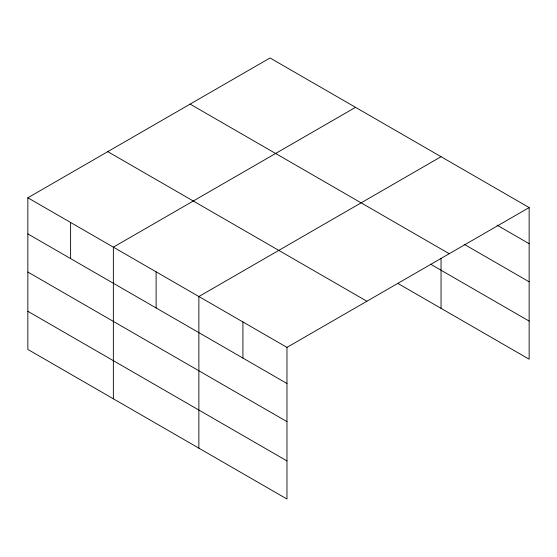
<?xml version="1.0" encoding="UTF-8"?>
<svg xmlns="http://www.w3.org/2000/svg" width="557" height="557" viewBox="0 0 557 557"><rect width="100%" height="100%" fill="white"/><g stroke="black" fill="none" stroke-linecap="round" stroke-linejoin="round"><path stroke-width="0.84" d="M27.85 197.791L286.966 347.387L286.966 499.03L27.85 349.434L27.85 197.791L270.034 57.97L529.15 207.566L529.15 359.209L398.297 283.666M355.54 107.334L113.356 247.155L113.356 398.798M441.047 156.705L198.87 296.526L198.87 448.169M286.966 347.387L529.15 207.566M497.046 225.153L529.15 243.688M464.197 244.307L529.15 281.814M190.111 104.11L449.227 253.707M430.547 264.164L529.15 321.09M107.773 151.65L366.889 301.246M27.85 233.905L286.966 383.508M27.85 272.032L286.966 421.635M27.85 311.307L286.966 460.911M441.047 258.274L441.047 308.348M242.922 321.96L242.922 358.074M156.113 271.844L156.113 307.958M70.607 222.473L70.607 258.594"/></g></svg>
